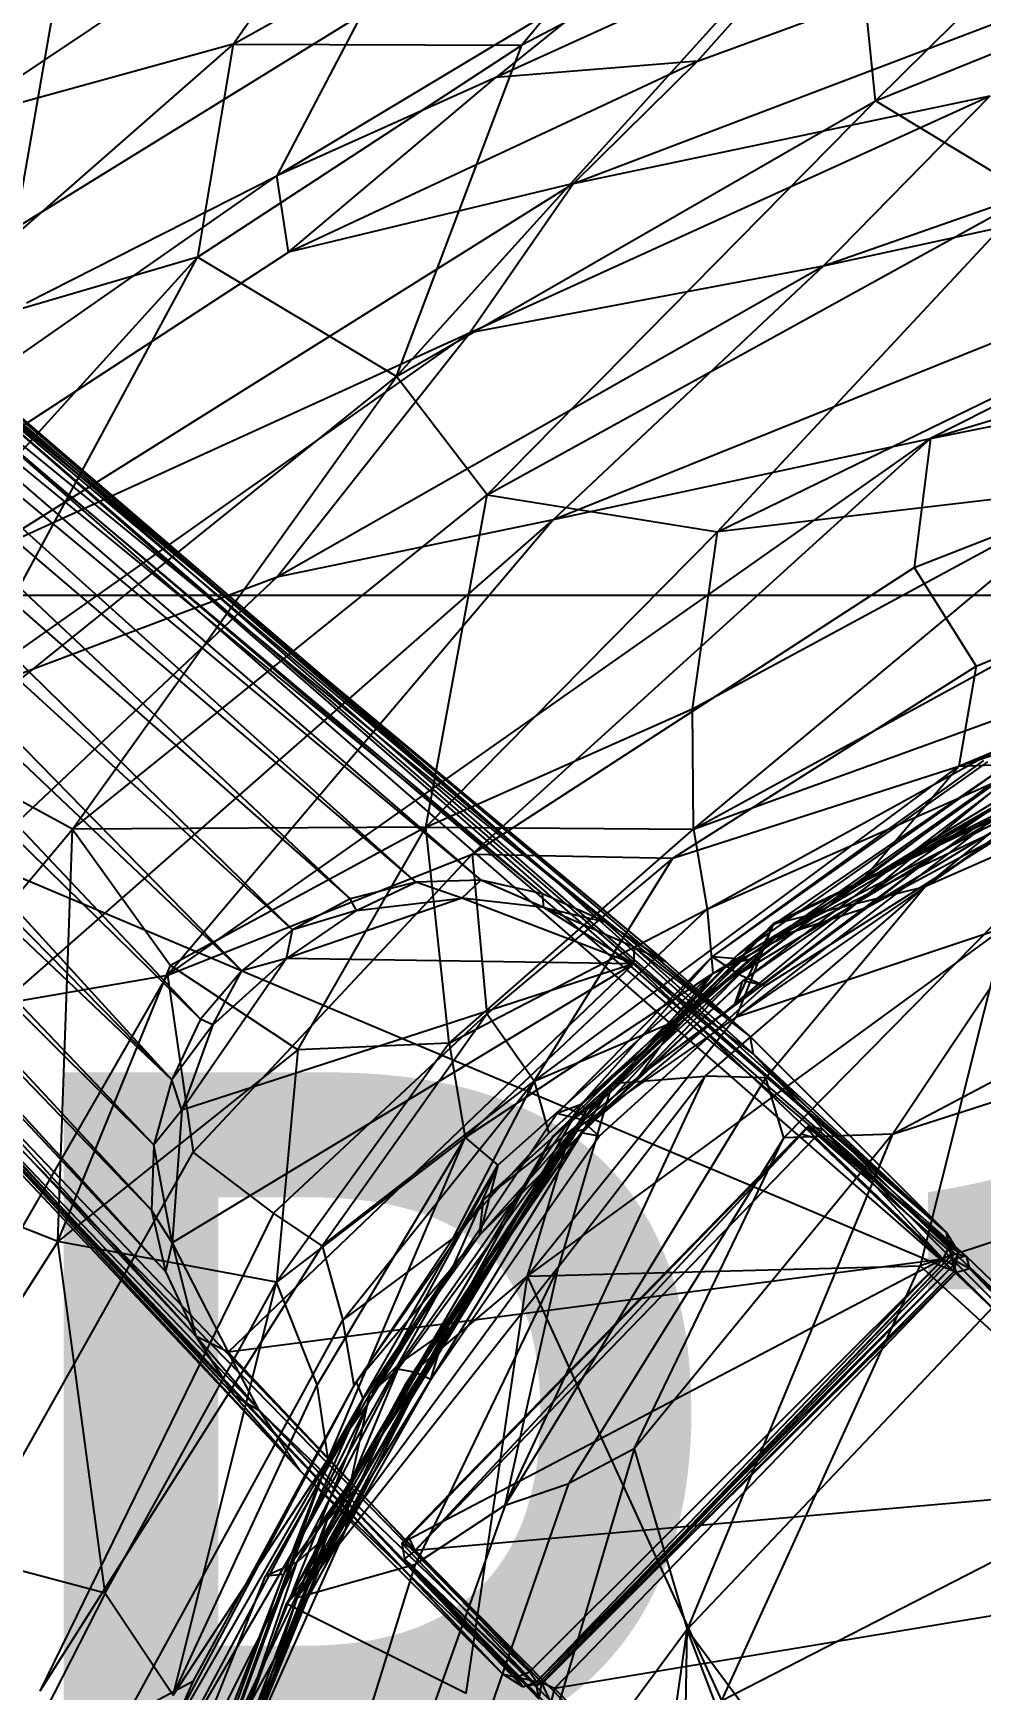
# Model space of a CAD drawing. Extents: x 11992 to 29481, y -6727 to 6811.
# Drawn here: x 17029.6 to 17088.5, y -1762.1 to -1659.2 of the extents above; entities that cross this region are included whole.
import ezdxf

# ---------------------------------------------------------------- set-up
doc = ezdxf.new("R2010")
doc.units = 0
doc.header["$MEASUREMENT"] = 0
doc.linetypes.add('DOTE', pattern=[2.42, 2, -0.2, 0.02, -0.2])
doc.layers.get('0').update_dxf_attribs({"color": 8, "linetype": 'CONTINUOUS'})
doc.layers.get('Defpoints').update_dxf_attribs({"color": 8, "linetype": 'CONTINUOUS'})
for name, color, linetype in [('zoylight 2射灯', 1, 'CONTINUOUS'), ('zoylight 3编号', 7, 'CONTINUOUS'), ('zoylight 4标注', 9, 'CONTINUOUS'), ('zoylight 5回路', 4, 'CONTINUOUS')]:
    doc.layers.add(name, color=color, linetype=linetype)
doc.styles.add('CCD-DIM', font='archs.shx', dxfattribs={"width": 0.8})
doc.styles.add('TFB MS 3mm at 1 to 25', font='arial.ttf', dxfattribs={"height": 75})
doc.dimstyles.new('zoylight_DIM_40', dxfattribs={"dimscale": 40, "dimtxt": 1.9, "dimasz": 0.4, "dimexe": 0.5, "dimexo": 0.5, "dimgap": 0.5, "dimtad": 1, "dimdec": 0, "dimrnd": 5, "dimzin": 12, "dimdsep": 46, "dimtxsty": 'CCD-DIM', "dimblk": 'CCD_Dimension_Tick', "dimcen": 0.125, "dimclrd": 44, "dimclre": 44, "dimclrt": 50, "dimadec": 0, "dimazin": 0, "dimtfac": 1, "dimtdec": 0, "dimtmove": 2, "dimatfit": 3, "dimldrblk": 'CCD_Leader_Dot', "dimfxl": 0, "dimtvp": 1, "dimtolj": 1, "dimtzin": 0, "dimarcsym": 0})

# ---------------------------------------------------------------- blocks, each defined once
blk = doc.blocks.new('嵌入式射灯55')
at = {"layer": 'zoylight 2射灯'}
h = blk.add_hatch(color=256, dxfattribs=at)
h.dxf.hatch_style = 1
h.paths.add_polyline_path([(0, 0), (0, 27.5, 0.4142136), (-27.5, 0)])
h.paths.add_polyline_path([(0, -27.5, 0.4142136), (27.5, 0), (0, 0)])
for p, q in [((0, -48.125), (0, 48.125)), ((48.125, 0), (-48.125, 0))]:
    blk.add_line(p, q, dxfattribs=at)
blk.add_circle((0, 0), 27.5, dxfattribs=at)
blk = doc.blocks.new('CCD_Dimension_Tick')
at = {"color": 0, "linetype": 'ByBlock'}
for p, q in [((-1.0906, 0), (0, 0)), ((0, 0), (1.0906, 0))]:
    blk.add_line(p, q, dxfattribs=at)
at = {"color": 0, "linetype": 'Continuous', "const_width": 0.6075}
blk.add_lwpolyline([(-0.6104, -0.6104), (0.6104, 0.6104)], dxfattribs=at)
blk = doc.blocks.new('*D124')
at = {"layer": 'Defpoints', "color": 0, "linetype": 'Continuous'}
for p in [(16998.77, -1630.28), (16998.77, -1694.14, -420), (17698.77, -1694.14, -420)]:
    blk.add_point(p, dxfattribs=at)
at = {"layer": 'zoylight 4标注', "color": 44, "linetype": 'Continuous', "lineweight": -2}
blk.add_line((16998.77, -1674.14), (16998.77, -1610.28), dxfattribs=at)
at = {"layer": 'zoylight 4标注', "color": 44, "lineweight": -2}
for p, q in [((17698.77, -1674.14), (17698.77, -1610.28)), ((17682.77, -1630.28), (17014.77, -1630.28))]:
    blk.add_line(p, q, dxfattribs=at)
at = {"layer": 'zoylight 4标注', "color": 44, "linetype": 'Continuous', "lineweight": -2, "xscale": 16, "yscale": 16, "zscale": 16, "rotation": 180}
blk.add_blockref('CCD_Dimension_Tick', (16998.77, -1630.28), dxfattribs=at)
at = {"layer": 'zoylight 4标注', "color": 44, "linetype": 'Continuous', "lineweight": -2, "xscale": 16, "yscale": 16, "zscale": 16}
blk.add_blockref('CCD_Dimension_Tick', (17698.77, -1630.28), dxfattribs=at)
at = {"layer": 'zoylight 4标注', "color": 50, "linetype": 'Continuous', "insert": (17348.77, -1572.28), "char_height": 76, "attachment_point": 5, "style": 'CCD-DIM'}
blk.add_mtext('\\A1;700', dxfattribs=at)
blk = doc.blocks.new('CCD_Leader_Dot')
at = {"color": 0, "linetype": 'ByBlock'}
blk.add_line((-5, 0), (-10, 0), dxfattribs=at)
at = {"color": 0, "linetype": 'ByBlock', "const_width": 5}
blk.add_lwpolyline([(-2.5, 0, 1), (2.5, 0, 1)], format="xyb", close=True, dxfattribs=at)

msp = doc.modelspace()

# ---------------------------------------------------------------- linework, layer by layer
for p, q in [((17042.07, -1659.9, -1733.58), (17075.6, -1641.18, -1735.61)), ((17075.6, -1641.18, -1735.61), (17060, -1659.96, -1750.05)), ((17024.68, -1664.69, -1724.89), (17051.18, -1646.96, -1726.59)), ((17042.07, -1659.9, -1733.58), (17051.18, -1646.96, -1726.59)), ((17081.97, -1663.42, -1782.06), (17097.94, -1647.63, -1764.36)), ((17052.22, -1680.54, -1779.22), (17080.52, -1649.2, -1751.59)), ((17080.52, -1649.2, -1751.59), (17060, -1659.96, -1750.05)), ((17081.97, -1663.42, -1782.06), (17080.52, -1649.2, -1751.59)), ((17028.56, -1671.32, -2021.88), (17032.09, -1651.02, -1914.54)), ((17070.92, -1660.96, -2061.96), (17095.9, -1651.8, -2062.24)), ((17077.93, -1653.07, -2056.08), (17058.39, -1661.98, -2056.08)), ((17070.92, -1660.96, -2061.96), (17077.93, -1653.07, -2056.08)), ((17068.33, -1653.96, -2046.64), (17044.78, -1668.08, -2053.33)), ((17068.33, -1653.96, -2046.64), (17058.39, -1661.98, -2056.08)), ((17063.21, -1668.56, -2065.07), (17102.63, -1653.56, -2065.35)), ((17081.97, -1663.42, -1782.06), (17105.38, -1653.94, -1785.54)), ((17028.56, -1671.32, -2021.88), (17050.05, -1658.06, -2020.94)), ((17050.05, -1658.06, -2020.94), (17044.78, -1668.08, -2053.33)), ((17042.07, -1659.9, -1733.58), (17020.51, -1678.79, -1734.92)), ((17042.07, -1659.9, -1733.58), (17024.68, -1664.69, -1724.89)), ((17042.07, -1659.9, -1733.58), (17039.86, -1673.14, -1749.15)), ((17039.86, -1673.14, -1749.15), (17060, -1659.96, -1750.05)), ((17042.07, -1659.9, -1733.58), (17060, -1659.96, -1750.05)), ((17052.22, -1680.54, -1779.22), (17060, -1659.96, -1750.05)), ((17078.74, -1673.67, -2070.1), (17116.53, -1660.48, -2070.11)), ((17000.14, -1661.24, -2399), (17065.18, -1714.4, -2067.08)), ((17000.14, -1661.24, -2399), (17061.29, -1712.67, -2067.07)), ((17045.5, -1672.83, -2060.8), (17070.92, -1660.96, -2061.96)), ((17070.92, -1660.96, -2061.96), (17058.39, -1661.98, -2056.08)), ((17063.21, -1668.56, -2065.07), (17070.92, -1660.96, -2061.96)), ((17058.39, -1661.98, -2056.08), (17044.78, -1668.08, -2053.33)), ((17045.5, -1672.83, -2060.8), (17058.39, -1661.98, -2056.08)), ((17052.22, -1680.54, -1779.22), (17081.97, -1663.42, -1782.06)), ((17056.8, -1677.8, -2067.93), (17089.08, -1663.11, -2067.99)), ((17057.84, -1687.88, -1806.02), (17081.97, -1663.42, -1782.06)), ((17061.96, -1689.42, -2070.87), (17127.47, -1663.08, -2070.85)), ((17063.21, -1668.56, -2065.07), (17089.08, -1663.11, -2067.99)), ((17078.74, -1673.67, -2070.1), (17127.47, -1663.08, -2070.85)), ((17078.74, -1673.67, -2070.1), (17089.08, -1663.11, -2067.99)), ((17091.62, -1669.28, -1810.6), (17081.97, -1663.42, -1782.06)), ((17127.47, -1663.08, -2070.85), (17085.38, -1684.4, -2070.88)), ((16995.43, -1665.58, -2361.67), (17049.33, -1712.97, -2067)), ((16995.43, -1665.58, -2361.67), (17045.75, -1714.91, -2066.63)), ((16998.52, -1665.13, -2361.14), (17053.41, -1711.95, -2066.65)), ((16998.52, -1665.13, -2361.14), (17049.33, -1712.97, -2067)), ((17001.65, -1665.39, -2360.34), (17057.46, -1711.81, -2066.66)), ((17001.65, -1665.39, -2360.34), (17053.41, -1711.95, -2066.65)), ((16992.81, -1666.54, -2362.08), (17045.75, -1714.91, -2066.63)), ((16992.81, -1666.54, -2362.08), (17042.61, -1717.44, -2066.63)), ((17004.8, -1666.33, -2359.41), (17061.29, -1712.67, -2067.07)), ((17004.8, -1666.33, -2359.41), (17057.46, -1711.81, -2066.66)), ((17085.38, -1684.4, -2070.88), (17144.46, -1666.53, -2070.51)), ((17010.54, -1667.37, -2399.01), (17061.1, -1710.98, -2162.83)), ((17010.54, -1667.37, -2399.01), (17047.61, -1699.14, -2194.54)), ((16990.71, -1668.29, -2361.88), (17042.61, -1717.44, -2066.63)), ((16990.71, -1668.29, -2361.88), (17040.04, -1720.45, -2066.98)), ((17020.7, -1684.9, -2054.49), (17044.78, -1668.08, -2053.33)), ((17026.21, -1691.73, -2065.04), (17063.21, -1668.56, -2065.07)), ((17029.24, -1675.97, -2046.24), (17044.78, -1668.08, -2053.33)), ((17045.5, -1672.83, -2060.8), (17044.78, -1668.08, -2053.33)), ((17063.21, -1668.56, -2065.07), (17045.5, -1672.83, -2060.8)), ((17063.21, -1668.56, -2065.07), (17056.8, -1677.8, -2067.93)), ((17057.84, -1687.88, -1806.02), (17091.62, -1669.28, -1810.6)), ((17072.15, -1690.18, -1843.48), (17091.62, -1669.28, -1810.6)), ((16989.07, -1670.48, -2361.82), (17040.04, -1720.45, -2066.98)), ((16989.07, -1670.48, -2361.82), (17038.26, -1724.21, -2066.64)), ((17027.07, -1684.85, -2060.72), (17045.5, -1672.83, -2060.8)), ((16987.91, -1673.04, -2361.82), (17038.26, -1724.21, -2066.64)), ((17020.23, -1694.74, -1756.48), (17039.86, -1673.14, -1749.15)), ((17039.86, -1673.14, -1749.15), (17020.51, -1678.79, -1734.92)), ((17023.27, -1703.83, -1776.09), (17039.86, -1673.14, -1749.15)), ((17052.22, -1680.54, -1779.22), (17039.86, -1673.14, -1749.15)), ((17044.8, -1692.99, -2070.02), (17078.74, -1673.67, -2070.1)), ((17056.8, -1677.8, -2067.93), (17078.74, -1673.67, -2070.1)), ((17061.96, -1689.42, -2070.87), (17078.74, -1673.67, -2070.1)), ((17072.15, -1690.18, -1843.48), (17104.08, -1674.65, -1847.76)), ((16987.31, -1675.93, -2361.66), (17038.26, -1724.21, -2066.64)), ((16987.31, -1675.93, -2361.66), (17037.14, -1728.25, -2066.64)), ((17018.74, -1675.3, -2326.73), (17047.61, -1699.14, -2194.54)), ((17018.74, -1675.3, -2326.73), (17068.92, -1716.86, -2067.1)), ((17018.74, -1675.3, -2326.73), (17065.18, -1714.4, -2067.08)), ((17084.36, -1692.4, -2069.74), (17126.17, -1676.03, -2069.59)), ((17085.38, -1684.4, -2070.88), (17126.17, -1676.03, -2069.59)), ((16982.91, -1677.46, -2399), (17037.88, -1736.13, -2067.05)), ((16982.91, -1677.46, -2399), (17039.76, -1740.13, -2066.68)), ((17021.84, -1677.37, -2366.63), (17086.37, -1733.69, -2067.11)), ((17021.84, -1677.37, -2366.63), (17061.1, -1710.98, -2162.83)), ((17024.29, -1700.72, -2067.9), (17056.8, -1677.8, -2067.93)), ((17026.21, -1691.73, -2065.04), (17056.8, -1677.8, -2067.93)), ((17044.8, -1692.99, -2070.02), (17056.8, -1677.8, -2067.93)), ((16987.56, -1678.99, -2360.64), (17037.14, -1728.25, -2066.64)), ((16987.56, -1678.99, -2360.64), (17037.01, -1732.31, -2066.65)), ((17086.37, -1733.69, -2067.11), (17023.58, -1679.48, -2362.75)), ((17087.12, -1734.91, -2067.29), (17023.58, -1679.48, -2362.75)), ((17023.27, -1703.83, -1776.09), (17052.22, -1680.54, -1779.22)), ((17086.86, -1736.11, -2067.24), (17023.67, -1680.91, -2361.34)), ((17087.12, -1734.91, -2067.29), (17023.67, -1680.91, -2361.34)), ((17032.1, -1708.66, -1803.24), (17052.22, -1680.54, -1779.22)), ((17057.84, -1687.88, -1806.02), (17052.22, -1680.54, -1779.22)), ((16988.33, -1681.98, -2360.55), (17037.01, -1732.31, -2066.65)), ((16988.33, -1681.98, -2360.55), (17037.88, -1736.13, -2067.05)), ((16985.63, -1682.3, -2399), (17039.76, -1740.13, -2066.68)), ((16985.63, -1682.3, -2399), (17042.15, -1743.84, -2067.07)), ((17037.99, -1717.71, -2070.43), (17085.38, -1684.4, -2070.88)), ((17085.38, -1684.4, -2070.88), (17056.91, -1710.2, -2069.37)), ((17061.96, -1689.42, -2070.87), (17085.38, -1684.4, -2070.88)), ((17085.38, -1684.4, -2070.88), (17084.36, -1692.4, -2069.74)), ((17088.21, -1698.52, -2065.97), (17119.74, -1685.52, -2065.85)), ((17032.1, -1708.66, -1803.24), (17057.84, -1687.88, -1806.02)), ((17054.03, -1708.53, -1859.9), (17057.84, -1687.88, -1806.02)), ((17057.84, -1687.88, -1806.02), (17072.15, -1690.18, -1843.48)), ((17070.59, -1701.17, -1881.56), (17096.12, -1687.38, -1885.4)), ((17070.66, -1708.66, -1918.75), (17096.12, -1687.38, -1885.4)), ((17096.12, -1687.38, -1885.4), (17072.15, -1690.18, -1843.48)), ((17027.7, -1719.49, -2070.64), (17061.96, -1689.42, -2070.87)), ((17061.96, -1689.42, -2070.87), (17037.99, -1717.71, -2070.43)), ((17044.8, -1692.99, -2070.02), (17061.96, -1689.42, -2070.87)), ((17054.03, -1708.53, -1859.9), (17072.15, -1690.18, -1843.48)), ((17070.59, -1701.17, -1881.56), (17072.15, -1690.18, -1843.48)), ((17087.15, -1704.74, -2061.13), (17121.4, -1690.19, -2061.03)), ((17056.91, -1710.2, -2069.37), (17084.36, -1692.4, -2069.74)), ((17084.36, -1692.4, -2069.74), (17088.21, -1698.52, -2065.97)), ((17046.26, -1748.52, -2067.01), (16993.84, -1692.82, -2399.01)), ((17058.83, -1761.12, -2067.13), (16993.84, -1692.82, -2399.01)), ((17019.84, -1716.53, -2069.99), (17044.8, -1692.99, -2070.02)), ((17024.29, -1700.72, -2067.9), (17044.8, -1692.99, -2070.02)), ((17070.66, -1708.66, -1918.75), (17095.95, -1694.87, -1921.81)), ((17083.02, -1727.59, -2065.39), (17144.51, -1695.16, -2064.03)), ((17087.15, -1704.74, -2061.13), (17109.33, -1697.52, -2056.58)), ((17069.37, -1710.46, -2065.62), (17088.21, -1698.52, -2065.97)), ((17070.66, -1708.66, -1918.75), (17099.75, -1698.09, -1955.8)), ((17071.52, -1713.62, -1953.04), (17099.75, -1698.09, -1955.8)), ((17088.21, -1698.52, -2065.97), (17087.15, -1704.74, -2061.13)), ((17074.17, -1721.5, -2067.04), (17047.61, -1699.14, -2194.54)), ((17061.1, -1710.98, -2162.83), (17047.61, -1699.14, -2194.54)), ((17047.61, -1699.14, -2194.54), (17068.92, -1716.86, -2067.1)), ((17075.72, -1714.53, -2030.78), (17107.62, -1698.7, -2039.64)), ((17061.29, -1761.69, -2067.18), (17002.07, -1701.13, -2361.11)), ((17060.07, -1761.92, -2067.29), (17002.07, -1701.13, -2361.11)), ((17058.83, -1761.12, -2067.13), (17002.07, -1701.13, -2361.11)), ((17061.29, -1761.69, -2067.18), (17003.1, -1700.82, -2361.6)), ((17086.86, -1736.11, -2067.24), (17003.1, -1700.82, -2361.6)), ((17054.03, -1708.53, -1859.9), (17070.59, -1701.17, -1881.56)), ((17070.66, -1708.66, -1918.75), (17070.59, -1701.17, -1881.56)), ((17071.52, -1713.62, -1953.04), (17096.7, -1702.48, -1986.42)), ((17071.87, -1717.62, -1991.8), (17096.7, -1702.48, -1986.42)), ((17096.7, -1702.48, -1986.42), (17084.6, -1711.07, -2020.87)), ((17085.03, -1712.24, -2058.4), (17098.55, -1702.71, -2058.61)), ((17032.1, -1708.66, -1803.24), (17023.27, -1703.83, -1776.09)), ((17060.77, -1724.3, -2060.33), (17087.15, -1704.74, -2061.13)), ((17069.37, -1710.46, -2065.62), (17087.15, -1704.74, -2061.13)), ((17071.82, -1716.58, -2009.58), (17088.7, -1704.39, -2007.02)), ((17071.82, -1716.58, -2009.58), (17088.95, -1704.48, -2010.8)), ((17075.74, -1715.41, -2055.99), (17094.41, -1704.32, -2056.5)), ((17080.92, -1712.09, -2056.16), (17094.12, -1704.46, -2056.5)), ((17080.92, -1712.09, -2056.16), (17087.15, -1704.74, -2061.13)), ((17087.15, -1704.74, -2061.13), (17094.12, -1704.46, -2056.5)), ((17089.53, -1705.09, -2012.07), (17073.36, -1716.49, -2013.32)), ((17073.6, -1716.87, -2013.29), (17089.5, -1705.64, -2012.07)), ((17075.72, -1714.53, -2030.78), (17089.53, -1705.09, -2012.07)), ((17094.45, -1705.64, -2049.81), (17075.74, -1715.41, -2055.99)), ((17096.45, -1705.44, -2032.46), (17081.46, -1713.52, -2047.47)), ((17094.45, -1705.64, -2049.81), (17081.46, -1713.52, -2047.47)), ((17096.45, -1705.44, -2032.46), (17084.6, -1711.07, -2020.87)), ((17073.26, -1719.47, -2008.35), (17089.4, -1706.17, -2007.11)), ((17073.46, -1717.66, -2005.58), (17089.1, -1705.87, -2004.17)), ((17089.4, -1706.17, -2007.11), (17073.72, -1718.08, -2006.84)), ((17074.11, -1716.77, -2015.22), (17089.23, -1705.95, -2013.52)), ((17075.12, -1718.39, -2006.51), (17093.52, -1706.7, -2004.1)), ((17073.72, -1718.08, -2006.84), (17089.6, -1707.13, -2005.17)), ((17073.72, -1718.08, -2006.84), (17089.35, -1707.28, -2005.15)), ((17075.72, -1714.53, -2030.78), (17091.38, -1707.02, -2041.72)), ((17096.67, -1707.1, -2062.8), (17076.27, -1727.83, -2064.38)), ((17083.02, -1727.59, -2065.39), (17096.67, -1707.1, -2062.8)), ((17085.03, -1712.24, -2058.4), (17091.38, -1707.02, -2041.72)), ((17096.67, -1707.1, -2062.8), (17085.03, -1712.24, -2058.4)), ((17015.72, -1728.15, -1801.22), (17032.1, -1708.66, -1803.24)), ((17031.18, -1734.26, -1856.57), (17032.1, -1708.66, -1803.24)), ((17054.03, -1708.53, -1859.9), (17032.1, -1708.66, -1803.24)), ((17032.1, -1708.66, -1803.24), (17038.18, -1717.12, -1838.96)), ((17054.03, -1708.53, -1859.9), (17038.18, -1717.12, -1838.96)), ((17046.09, -1722.35, -1878.38), (17054.03, -1708.53, -1859.9)), ((17055.49, -1721.94, -1914.84), (17054.03, -1708.53, -1859.9)), ((17054.03, -1708.53, -1859.9), (17070.66, -1708.66, -1918.75)), ((17055.49, -1721.94, -1914.84), (17070.66, -1708.66, -1918.75)), ((17070.66, -1708.66, -1918.75), (17071.52, -1713.62, -1953.04)), ((17073.33, -1720.31, -2003.22), (17089.51, -1707.87, -2005.66)), ((17073.46, -1717.66, -2005.58), (17089.66, -1707.87, -2003.85)), ((17075.65, -1714.49, -2008.95), (17089.51, -1707.87, -2005.66)), ((17073.33, -1720.31, -2003.22), (17089.36, -1709.28, -2002.57)), ((17037.99, -1717.71, -2070.43), (17056.91, -1710.2, -2069.37)), ((17056.91, -1710.2, -2069.37), (17039.59, -1728.72, -2069.01)), ((17056.91, -1710.2, -2069.37), (17057.83, -1720.11, -2065.3)), ((17056.91, -1710.2, -2069.37), (17069.37, -1710.46, -2065.62)), ((17069.37, -1710.46, -2065.62), (17057.83, -1720.11, -2065.3)), ((17060.77, -1724.3, -2060.33), (17069.37, -1710.46, -2065.62)), ((17046.26, -1748.52, -2067.01), (17011.41, -1711, -2268.07)), ((17011.41, -1711, -2268.07), (17042.15, -1743.84, -2067.07)), ((17053.41, -1711.95, -2066.65), (17049.33, -1712.97, -2067)), ((17049.74, -1713.7, -2066.02), (17053.41, -1711.95, -2066.65)), ((17057.46, -1711.81, -2066.66), (17053.41, -1711.95, -2066.65)), ((17056.28, -1712.93, -2065.8), (17053.41, -1711.95, -2066.65)), ((17056.28, -1712.93, -2065.8), (17057.46, -1711.81, -2066.66)), ((17061.37, -1713.51, -2066.02), (17057.46, -1711.81, -2066.66)), ((17061.29, -1712.67, -2067.07), (17057.46, -1711.81, -2066.66)), ((17074.17, -1721.5, -2067.04), (17061.1, -1710.98, -2162.83)), ((17061.1, -1710.98, -2162.83), (17086.37, -1733.69, -2067.11)), ((17067.27, -1724.01, -2046.63), (17084.6, -1711.07, -2020.87)), ((17071.87, -1717.62, -1991.8), (17084.6, -1711.07, -2020.87)), ((17081.46, -1713.52, -2047.47), (17084.6, -1711.07, -2020.87)), ((17056.28, -1712.93, -2065.8), (17045.38, -1716.68, -2065.8)), ((17049.33, -1712.97, -2067), (17045.75, -1714.91, -2066.63)), ((17049.74, -1713.7, -2066.02), (17049.33, -1712.97, -2067)), ((17049.74, -1713.7, -2066.02), (17056.28, -1712.93, -2065.8)), ((17066.94, -1717.01, -2065.77), (17056.28, -1712.93, -2065.8)), ((17061.37, -1713.51, -2066.02), (17056.28, -1712.93, -2065.8)), ((17065.18, -1714.4, -2067.08), (17061.29, -1712.67, -2067.07)), ((17061.37, -1713.51, -2066.02), (17061.29, -1712.67, -2067.07)), ((17069.18, -1720.72, -2055.75), (17080.92, -1712.09, -2056.16)), ((17071.38, -1724, -2053.28), (17085.03, -1712.24, -2058.4)), ((17075.16, -1724.1, -2060.31), (17085.03, -1712.24, -2058.4)), ((17085.03, -1712.24, -2058.4), (17075.72, -1714.53, -2030.78)), ((17049.74, -1713.7, -2066.02), (17045.38, -1716.68, -2065.8)), ((17049.74, -1713.7, -2066.02), (17045.75, -1714.91, -2066.63)), ((17055.49, -1721.94, -1914.84), (17071.52, -1713.62, -1953.04)), ((17056.49, -1727.8, -1947.76), (17071.52, -1713.62, -1953.04)), ((17066.98, -1715.98, -2066.25), (17061.37, -1713.51, -2066.02)), ((17061.37, -1713.51, -2066.02), (17065.18, -1714.4, -2067.08)), ((17061.37, -1713.51, -2066.02), (17066.94, -1717.01, -2065.77)), ((17067.27, -1724.01, -2046.63), (17081.46, -1713.52, -2047.47)), ((17071.52, -1713.62, -1953.04), (17071.87, -1717.62, -1991.8)), ((17081.46, -1713.52, -2047.47), (17075.74, -1715.41, -2055.99)), ((17045.75, -1714.91, -2066.63), (17042.61, -1717.44, -2066.63)), ((17045.38, -1716.68, -2065.8), (17045.75, -1714.91, -2066.63)), ((17060.36, -1736.4, -2001.41), (17090.02, -1714.74, -1997.03)), ((17063.01, -1727.5, -2006.31), (17075.65, -1714.49, -2008.95)), ((17075.65, -1714.49, -2008.95), (17063.81, -1727.31, -2007.58)), ((17068.92, -1716.86, -2067.1), (17065.18, -1714.4, -2067.08)), ((17066.98, -1715.98, -2066.25), (17065.18, -1714.4, -2067.08)), ((17065.62, -1724.44, -2032.31), (17075.72, -1714.53, -2030.78)), ((17075.65, -1714.49, -2008.95), (17073.26, -1719.47, -2008.35)), ((17073.33, -1720.31, -2003.22), (17075.65, -1714.49, -2008.95)), ((17073.33, -1720.31, -2003.22), (17090.02, -1714.74, -1997.03)), ((17075.72, -1714.53, -2030.78), (17073.36, -1716.49, -2013.32)), ((17090.02, -1714.74, -1997.03), (17084.75, -1735.77, -1989.67)), ((17057.61, -1731.65, -2055.28), (17075.74, -1715.41, -2055.99)), ((17066.98, -1715.98, -2066.25), (17066.94, -1717.01, -2065.77)), ((17074.17, -1721.5, -2067.04), (17066.98, -1715.98, -2066.25)), ((17074.37, -1722.6, -2066.03), (17066.98, -1715.98, -2066.25)), ((17066.98, -1715.98, -2066.25), (17068.92, -1716.86, -2067.1)), ((17067.27, -1724.01, -2046.63), (17075.74, -1715.41, -2055.99)), ((17066.94, -1717.01, -2065.77), (17038.28, -1734.35, -2065.87)), ((17045.38, -1716.68, -2065.8), (17038.89, -1726.11, -2065.8)), ((17066.94, -1717.01, -2065.77), (17038.89, -1726.11, -2065.8)), ((17040.81, -1720.8, -2066.01), (17045.38, -1716.68, -2065.8)), ((17066.94, -1717.01, -2065.77), (17041.76, -1741.13, -2065.78)), ((17045.38, -1716.68, -2065.8), (17042.61, -1717.44, -2066.63)), ((17066.94, -1717.01, -2065.77), (17045.38, -1716.68, -2065.8)), ((17061.93, -1727.73, -2014.47), (17073.36, -1716.49, -2013.32)), ((17071.82, -1716.58, -2009.58), (17062.17, -1726.3, -2009.22)), ((17063.69, -1725.75, -2014.18), (17071.82, -1716.58, -2009.58)), ((17074.11, -1716.77, -2015.22), (17063.69, -1725.75, -2014.18)), ((17074.11, -1716.77, -2015.22), (17064.02, -1726.13, -2013.82)), ((17073.6, -1716.87, -2013.29), (17064.02, -1726.13, -2013.82)), ((17064.59, -1725.56, -2013.75), (17073.36, -1716.49, -2013.32)), ((17086.17, -1735.36, -2065.83), (17066.94, -1717.01, -2065.77)), ((17074.37, -1722.6, -2066.03), (17066.94, -1717.01, -2065.77)), ((17074.17, -1721.5, -2067.04), (17068.92, -1716.86, -2067.1)), ((17074.11, -1716.77, -2015.22), (17071.82, -1716.58, -2009.58)), ((17073.46, -1717.66, -2005.58), (17071.82, -1716.58, -2009.58)), ((17074.11, -1716.77, -2015.22), (17073.6, -1716.87, -2013.29)), ((17010.74, -1765.04, -2069.98), (17037.99, -1717.71, -2070.43)), ((17027.7, -1719.49, -2070.64), (17037.99, -1717.71, -2070.43)), ((17031.18, -1734.26, -1856.57), (17038.18, -1717.12, -1838.96)), ((17037.99, -1717.71, -2070.43), (17039.59, -1728.72, -2069.01)), ((17046.09, -1722.35, -1878.38), (17038.18, -1717.12, -1838.96)), ((17042.61, -1717.44, -2066.63), (17040.04, -1720.45, -2066.98)), ((17040.81, -1720.8, -2066.01), (17042.61, -1717.44, -2066.63)), ((17056.49, -1727.8, -1947.76), (17071.87, -1717.62, -1991.8)), ((17071.87, -1717.62, -1991.8), (17057.37, -1733.87, -2046.91)), ((17058.52, -1729.51, -1981.8), (17071.87, -1717.62, -1991.8)), ((17063.67, -1726.69, -2006.2), (17073.46, -1717.66, -2005.58)), ((17063.68, -1727.5, -2007.56), (17073.72, -1718.08, -2006.84)), ((17063.81, -1727.31, -2007.58), (17073.72, -1718.08, -2006.84)), ((17071.87, -1717.62, -1991.8), (17067.27, -1724.01, -2046.63)), ((17073.26, -1719.47, -2008.35), (17073.72, -1718.08, -2006.84)), ((17073.46, -1717.66, -2005.58), (17075.12, -1718.39, -2006.51)), ((17075.12, -1718.39, -2006.51), (17073.72, -1718.08, -2006.84)), ((17075.12, -1718.39, -2006.51), (17064.8, -1727.72, -2006.82)), ((17044.57, -1732.5, -2066.04), (17057.83, -1720.11, -2065.3)), ((17047.6, -1734.52, -2063.37), (17057.83, -1720.11, -2065.3)), ((17060.77, -1724.3, -2060.33), (17057.83, -1720.11, -2065.3)), ((17073.26, -1719.47, -2008.35), (17063.81, -1727.31, -2007.58)), ((17070.26, -1758.35, -2066.75), (17106.66, -1719.98, -2064.53)), ((17083.02, -1727.59, -2065.39), (17106.66, -1719.98, -2064.53)), ((17040.04, -1720.45, -2066.98), (17038.26, -1724.21, -2066.64)), ((17040.81, -1720.8, -2066.01), (17038.26, -1724.21, -2066.64)), ((17040.81, -1720.8, -2066.01), (17038.89, -1726.11, -2065.8)), ((17040.81, -1720.8, -2066.01), (17040.04, -1720.45, -2066.98)), ((17073.33, -1720.31, -2003.22), (17060.36, -1736.4, -2001.41)), ((17060.77, -1724.3, -2060.33), (17069.18, -1720.72, -2055.75)), ((17061.68, -1727.54, -2055.45), (17069.18, -1720.72, -2055.75)), ((17073.33, -1720.31, -2003.22), (17063.01, -1727.5, -2006.31)), ((17055.49, -1721.94, -1914.84), (17044.76, -1736.79, -1915.24)), ((17055.49, -1721.94, -1914.84), (17046.09, -1722.35, -1878.38)), ((17055.49, -1721.94, -1914.84), (17056.49, -1727.8, -1947.76)), ((17074.17, -1721.5, -2067.04), (17086.37, -1733.69, -2067.11)), ((17074.17, -1721.5, -2067.04), (17074.37, -1722.6, -2066.03)), ((17046.09, -1722.35, -1878.38), (17031.18, -1734.26, -1856.57)), ((17046.09, -1722.35, -1878.38), (17044.76, -1736.79, -1915.24)), ((17086.17, -1735.36, -2065.83), (17074.37, -1722.6, -2066.03)), ((17086.55, -1734.58, -2066.25), (17074.37, -1722.6, -2066.03)), ((17074.37, -1722.6, -2066.03), (17086.37, -1733.69, -2067.11)), ((17038.26, -1724.21, -2066.64), (17037.14, -1728.25, -2066.64)), ((17038.89, -1726.11, -2065.8), (17038.26, -1724.21, -2066.64)), ((17047.6, -1734.52, -2063.37), (17060.77, -1724.3, -2060.33)), ((17048.89, -1739.15, -2059.83), (17060.77, -1724.3, -2060.33)), ((17060.77, -1724.3, -2060.33), (17055.69, -1734.09, -2055.17)), ((17057.37, -1733.87, -2046.91), (17067.27, -1724.01, -2046.63)), ((17067.27, -1724.01, -2046.63), (17057.61, -1731.65, -2055.28)), ((17058.96, -1750.63, -2061.18), (17071.38, -1724, -2053.28)), ((17058.96, -1750.63, -2061.18), (17075.16, -1724.1, -2060.31)), ((17060.77, -1724.3, -2060.33), (17061.68, -1727.54, -2055.45)), ((17062.28, -1735.84, -2048.04), (17071.38, -1724, -2053.28)), ((17065.62, -1724.44, -2032.31), (17071.38, -1724, -2053.28)), ((17075.16, -1724.1, -2060.31), (17071.38, -1724, -2053.28)), ((17076.27, -1727.83, -2064.38), (17075.16, -1724.1, -2060.31)), ((17120.36, -1724, -1984.71), (17084.75, -1735.77, -1989.67)), ((17065.62, -1724.44, -2032.31), (17046.04, -1756.37, -2022.04)), ((17061.93, -1727.73, -2014.47), (17065.62, -1724.44, -2032.31)), ((17065.62, -1724.44, -2032.31), (17062.28, -1735.84, -2048.04)), ((17038.89, -1726.11, -2065.8), (17037.14, -1728.25, -2066.64)), ((17038.89, -1726.11, -2065.8), (17038.28, -1734.35, -2065.87)), ((17047.86, -1751.63, -2012.22), (17064.59, -1725.56, -2013.75)), ((17050.57, -1743.7, -2009.29), (17062.17, -1726.3, -2009.22)), ((17052.45, -1741.8, -2012.33), (17063.69, -1725.75, -2014.18)), ((17056.02, -1739.26, -2015.05), (17063.69, -1725.75, -2014.18)), ((17056.02, -1739.26, -2015.05), (17064.02, -1726.13, -2013.82)), ((17064.59, -1725.56, -2013.75), (17056.24, -1738.63, -2013.81)), ((17056.34, -1738.57, -2013.8), (17064.02, -1726.13, -2013.82)), ((17061.93, -1727.73, -2014.47), (17064.59, -1725.56, -2013.75)), ((17063.69, -1725.75, -2014.18), (17062.17, -1726.3, -2009.22)), ((17063.67, -1726.69, -2006.2), (17062.17, -1726.3, -2009.22)), ((17063.69, -1725.75, -2014.18), (17064.02, -1726.13, -2013.82)), ((17052.31, -1742.19, -2006.85), (17063.67, -1726.69, -2006.2)), ((17052.55, -1753, -2112.65), (17077.76, -1727.11, -2112.68)), ((17052.76, -1743.16, -2008.06), (17063.81, -1727.31, -2007.58)), ((17052.99, -1752.62, -2113.19), (17077.76, -1727.11, -2112.68)), ((17053.42, -1742.4, -2006.27), (17063.67, -1726.69, -2006.2)), ((17055.38, -1739.58, -2007.39), (17063.81, -1727.31, -2007.58)), ((17063.01, -1727.5, -2006.31), (17063.81, -1727.31, -2007.58)), ((17063.67, -1726.69, -2006.2), (17064.8, -1727.72, -2006.82)), ((17077.36, -1727.6, -2113.21), (17077.76, -1727.11, -2112.68)), ((17078.18, -1727.85, -2113.41), (17077.76, -1727.11, -2112.68)), ((17087.6, -1735.16, -2067.2), (17077.76, -1727.11, -2112.68)), ((17086.77, -1735.03, -2067.17), (17077.76, -1727.11, -2112.68)), ((17078.68, -1727.29, -2112.3), (17077.76, -1727.11, -2112.68)), ((17078.68, -1727.29, -2112.3), (17078.18, -1727.85, -2113.41)), ((17105.43, -1752.41, -2112.22), (17078.68, -1727.29, -2112.3)), ((17078.68, -1727.29, -2112.3), (17100.61, -1749.28, -2113.77)), ((17078.68, -1727.29, -2112.3), (17087.6, -1735.16, -2067.2)), ((17031.18, -1734.26, -1856.57), (17015.72, -1728.15, -1801.22)), ((17037.14, -1728.25, -2066.64), (17037.01, -1732.31, -2066.65)), ((17038.28, -1734.35, -2065.87), (17037.14, -1728.25, -2066.64)), ((17056.49, -1727.8, -1947.76), (17044.76, -1736.79, -1915.24)), ((17061.93, -1727.73, -2014.47), (17046.04, -1756.37, -2022.04)), ((17056.49, -1727.8, -1947.76), (17047.28, -1743.15, -1948.66)), ((17061.93, -1727.73, -2014.47), (17047.86, -1751.63, -2012.22)), ((17047.98, -1747.77, -1978.6), (17056.49, -1727.8, -1947.76)), ((17063.01, -1727.5, -2006.31), (17052.76, -1743.16, -2008.06)), ((17077.36, -1727.6, -2113.21), (17052.99, -1752.62, -2113.19)), ((17077.36, -1727.6, -2113.21), (17053.38, -1753.45, -2113.44)), ((17078.18, -1727.85, -2113.41), (17053.38, -1753.45, -2113.44)), ((17053.76, -1741.94, -2005.03), (17063.01, -1727.5, -2006.31)), ((17054.34, -1742.8, -2006.79), (17064.8, -1727.72, -2006.82)), ((17055.3, -1739.66, -2007.38), (17063.68, -1727.5, -2007.56)), ((17061.68, -1727.54, -2055.45), (17055.69, -1734.09, -2055.17)), ((17056.49, -1727.8, -1947.76), (17058.52, -1729.51, -1981.8)), ((17060.36, -1736.4, -2001.41), (17063.01, -1727.5, -2006.31)), ((17076.27, -1727.83, -2064.38), (17062.92, -1749.28, -2065.39)), ((17064.8, -1727.72, -2006.82), (17063.68, -1727.5, -2007.56)), ((17083.02, -1727.59, -2065.39), (17066.97, -1747.13, -2066.41)), ((17066.97, -1747.13, -2066.41), (17076.27, -1727.83, -2064.38)), ((17083.02, -1727.59, -2065.39), (17070.26, -1758.35, -2066.75)), ((17083.02, -1727.59, -2065.39), (17076.27, -1727.83, -2064.38)), ((17078.18, -1727.85, -2113.41), (17077.36, -1727.6, -2113.21)), ((17100.61, -1749.28, -2113.77), (17078.18, -1727.85, -2113.41)), ((17020.29, -1763.04, -2068.54), (17039.59, -1728.72, -2069.01)), ((17044.57, -1732.5, -2066.04), (17039.59, -1728.72, -2069.01)), ((17047.98, -1747.77, -1978.6), (17058.52, -1729.51, -1981.8)), ((17050.44, -1744.31, -2005.25), (17058.52, -1729.51, -1981.8)), ((17058.52, -1729.51, -1981.8), (17055.73, -1735.77, -2021.26)), ((17058.52, -1729.51, -1981.8), (17057.37, -1733.87, -2046.91)), ((17044.57, -1732.5, -2066.04), (17030.06, -1762.18, -2064.35)), ((17037.01, -1732.31, -2066.65), (17037.88, -1736.13, -2067.05)), ((17038.28, -1734.35, -2065.87), (17037.01, -1732.31, -2066.65)), ((17047.6, -1734.52, -2063.37), (17044.57, -1732.5, -2066.04)), ((17049.71, -1742.97, -2054.86), (17057.61, -1731.65, -2055.28)), ((17057.37, -1733.87, -2046.91), (17057.61, -1731.65, -2055.28)), ((17031.18, -1734.26, -1856.57), (17019.69, -1752.25, -1853.44)), ((17047.6, -1734.52, -2063.37), (17030.06, -1762.18, -2064.35)), ((17034.13, -1756.1, -1913.79), (17031.18, -1734.26, -1856.57)), ((17044.76, -1736.79, -1915.24), (17031.18, -1734.26, -1856.57)), ((17038.28, -1734.35, -2065.87), (17037.88, -1736.13, -2067.05)), ((17038.28, -1734.35, -2065.87), (17041.76, -1741.13, -2065.78)), ((17038.28, -1734.35, -2065.87), (17039.76, -1740.13, -2066.68)), ((17047.6, -1734.52, -2063.37), (17048.89, -1739.15, -2059.83)), ((17048.89, -1739.15, -2059.83), (17055.69, -1734.09, -2055.17)), ((17049.58, -1743.19, -2054.85), (17055.69, -1734.09, -2055.17)), ((17049.71, -1742.97, -2054.86), (17057.37, -1733.87, -2046.91)), ((17057.37, -1733.87, -2046.91), (17050.15, -1744.05, -2048.01)), ((17055.73, -1735.77, -2021.26), (17057.37, -1733.87, -2046.91)), ((17086.17, -1735.36, -2065.83), (17086.55, -1734.58, -2066.25)), ((17086.55, -1734.58, -2066.25), (17086.37, -1733.69, -2067.11)), ((17087.12, -1734.91, -2067.29), (17086.37, -1733.69, -2067.11)), ((17086.82, -1735.73, -2066.33), (17086.55, -1734.58, -2066.25)), ((17087.12, -1734.91, -2067.29), (17086.55, -1734.58, -2066.25)), ((17086.17, -1735.36, -2065.83), (17041.76, -1741.13, -2065.78)), ((17086.77, -1735.03, -2067.17), (17052.55, -1753, -2112.65)), ((17086.17, -1735.36, -2065.83), (17060.48, -1760.98, -2065.84)), ((17060.91, -1761.83, -2067.1), (17086.77, -1735.03, -2067.17)), ((17060.91, -1761.6, -2066.29), (17086.17, -1735.36, -2065.83)), ((17086.77, -1735.03, -2067.17), (17061.24, -1761.67, -2066.46)), ((17086.71, -1735.35, -2066.49), (17061.24, -1761.67, -2066.46)), ((17086.82, -1735.73, -2066.33), (17086.17, -1735.36, -2065.83)), ((17086.77, -1735.03, -2067.17), (17086.71, -1735.35, -2066.49)), ((17087.6, -1735.16, -2067.2), (17086.71, -1735.35, -2066.49)), ((17087, -1736.16, -2065.99), (17086.71, -1735.35, -2066.49)), ((17087.8, -1735.93, -2066.36), (17086.71, -1735.35, -2066.49)), ((17087.6, -1735.16, -2067.2), (17086.77, -1735.03, -2067.17)), ((17086.82, -1735.73, -2066.33), (17087.12, -1734.91, -2067.29)), ((17086.86, -1736.11, -2067.24), (17087.12, -1734.91, -2067.29)), ((17087.6, -1735.16, -2067.2), (17125.99, -1772.28, -2067.24)), ((17087.6, -1735.16, -2067.2), (17087.8, -1735.93, -2066.36)), ((17105.43, -1752.41, -2112.22), (17087.6, -1735.16, -2067.2)), ((17037.88, -1736.13, -2067.05), (17039.76, -1740.13, -2066.68)), ((17060.36, -1736.4, -2001.41), (17045.38, -1756.76, -2006.88)), ((17062.28, -1735.84, -2048.04), (17046.04, -1756.37, -2022.04)), ((17055.73, -1735.77, -2021.26), (17046.46, -1752.32, -2024.39)), ((17055.73, -1735.77, -2021.26), (17050.15, -1744.05, -2048.01)), ((17050.44, -1744.31, -2005.25), (17055.73, -1735.77, -2021.26)), ((17062.28, -1735.84, -2048.04), (17053.39, -1754.3, -2049.72)), ((17053.76, -1741.94, -2005.03), (17060.36, -1736.4, -2001.41)), ((17056.55, -1762.32, -1994.28), (17060.36, -1736.4, -2001.41)), ((17058.96, -1750.63, -2061.18), (17062.28, -1735.84, -2048.04)), ((17060.36, -1736.4, -2001.41), (17084.75, -1735.77, -1989.67)), ((17072.42, -1762.76, -1987.05), (17060.36, -1736.4, -2001.41)), ((17060.91, -1761.6, -2066.29), (17086.82, -1735.73, -2066.33)), ((17087, -1736.16, -2065.99), (17061.24, -1761.67, -2066.46)), ((17061.29, -1761.69, -2067.18), (17086.82, -1735.73, -2066.33)), ((17061.29, -1761.69, -2067.18), (17086.86, -1736.11, -2067.24)), ((17087, -1736.16, -2065.99), (17062.02, -1762.02, -2065.98)), ((17072.42, -1762.76, -1987.05), (17084.75, -1735.77, -1989.67)), ((17099.22, -1749, -1982.55), (17084.75, -1735.77, -1989.67)), ((17086.86, -1736.11, -2067.24), (17086.82, -1735.73, -2066.33)), ((17087, -1736.16, -2065.99), (17087.8, -1735.93, -2066.36)), ((17105.71, -1754.76, -2065.64), (17087, -1736.16, -2065.99)), ((17125.99, -1772.28, -2067.24), (17087.8, -1735.93, -2066.36)), ((17126.93, -1774.26, -2066), (17087.8, -1735.93, -2066.36)), ((17105.71, -1754.76, -2065.64), (17087.8, -1735.93, -2066.36)), ((17034.13, -1756.1, -1913.79), (17044.76, -1736.79, -1915.24)), ((17038.34, -1762.44, -1948.27), (17044.76, -1736.79, -1915.24)), ((17047.28, -1743.15, -1948.66), (17044.76, -1736.79, -1915.24)), ((17047.86, -1751.63, -2012.22), (17056.24, -1738.63, -2013.81)), ((17056.34, -1738.57, -2013.8), (17047.9, -1752.57, -2012.99)), ((17056.24, -1738.63, -2013.81), (17049.94, -1749.31, -2013.15)), ((17056.02, -1739.26, -2015.05), (17056.34, -1738.57, -2013.8)), ((17035.43, -1763.78, -2059.14), (17048.89, -1739.15, -2059.83)), ((17056.02, -1739.26, -2015.05), (17046.01, -1754.19, -2012.48)), ((17055.38, -1739.58, -2007.39), (17047.41, -1754.63, -2007.78)), ((17056.02, -1739.26, -2015.05), (17047.9, -1752.57, -2012.99)), ((17049.58, -1743.19, -2054.85), (17048.89, -1739.15, -2059.83)), ((17055.3, -1739.66, -2007.38), (17050.72, -1748.75, -2008.13)), ((17056.02, -1739.26, -2015.05), (17052.45, -1741.8, -2012.33)), ((17052.76, -1743.16, -2008.06), (17055.38, -1739.58, -2007.39)), ((17054.34, -1742.8, -2006.79), (17055.3, -1739.66, -2007.38)), ((17041.76, -1741.13, -2065.78), (17039.76, -1740.13, -2066.68)), ((17043.7, -1744.77, -2066), (17039.76, -1740.13, -2066.68)), ((17039.76, -1740.13, -2066.68), (17042.15, -1743.84, -2067.07)), ((17041.76, -1741.13, -2065.78), (17060.48, -1760.98, -2065.84)), ((17043.7, -1744.77, -2066), (17041.76, -1741.13, -2065.78)), ((17053.76, -1741.94, -2005.03), (17045.38, -1756.76, -2006.88)), ((17052.45, -1741.8, -2012.33), (17046.01, -1754.19, -2012.48)), ((17054.34, -1742.8, -2006.79), (17049.04, -1752.15, -2007.57)), ((17052.31, -1742.19, -2006.85), (17049.41, -1749.14, -2006.93)), ((17053.42, -1742.4, -2006.27), (17049.41, -1749.14, -2006.93)), ((17052.45, -1741.8, -2012.33), (17050.57, -1743.7, -2009.29)), ((17052.31, -1742.19, -2006.85), (17050.57, -1743.7, -2009.29)), ((17053.42, -1742.4, -2006.27), (17052.31, -1742.19, -2006.85)), ((17053.76, -1741.94, -2005.03), (17052.76, -1743.16, -2008.06)), ((17053.42, -1742.4, -2006.27), (17054.34, -1742.8, -2006.79)), ((17036.1, -1768.55, -2054.07), (17049.71, -1742.97, -2054.86)), ((17038.34, -1762.44, -1948.27), (17047.28, -1743.15, -1948.66)), ((17039.61, -1761.54, -2054.26), (17049.58, -1743.19, -2054.85)), ((17043.7, -1744.77, -2066), (17042.15, -1743.84, -2067.07)), ((17046.26, -1748.52, -2067.01), (17042.15, -1743.84, -2067.07)), ((17050.57, -1743.7, -2009.29), (17044.08, -1755.03, -2008.09)), ((17052.76, -1743.16, -2008.06), (17045.38, -1756.76, -2006.88)), ((17047.98, -1747.77, -1978.6), (17047.28, -1743.15, -1948.66)), ((17052.76, -1743.16, -2008.06), (17047.41, -1754.63, -2007.78)), ((17049.41, -1749.14, -2006.93), (17050.57, -1743.7, -2009.29)), ((17049.71, -1742.97, -2054.86), (17050.15, -1744.05, -2048.01)), ((17036.1, -1768.55, -2054.07), (17050.15, -1744.05, -2048.01)), ((17050.44, -1744.31, -2005.25), (17037.53, -1776.55, -2010.36)), ((17037.96, -1766.9, -2047.29), (17050.15, -1744.05, -2048.01)), ((17043.7, -1744.77, -2066), (17046.26, -1748.52, -2067.01)), ((17043.7, -1744.77, -2066), (17060.48, -1760.98, -2065.84)), ((17059.66, -1761.31, -2066.26), (17043.7, -1744.77, -2066)), ((17046.46, -1752.32, -2024.39), (17050.15, -1744.05, -2048.01)), ((17050.44, -1744.31, -2005.25), (17046.46, -1752.32, -2024.39)), ((17047.98, -1747.77, -1978.6), (17050.44, -1744.31, -2005.25)), ((17047.98, -1747.77, -1978.6), (17036.72, -1776.74, -1978.47)), ((17047.98, -1747.77, -1978.6), (17037.53, -1776.55, -2010.36)), ((17038.34, -1762.44, -1948.27), (17047.98, -1747.77, -1978.6)), ((17066.97, -1747.13, -2066.41), (17059.23, -1773.29, -2067)), ((17066.97, -1747.13, -2066.41), (17062.92, -1749.28, -2065.39)), ((17066.97, -1747.13, -2066.41), (17070.26, -1758.35, -2066.75)), ((17058.83, -1761.12, -2067.13), (17046.26, -1748.52, -2067.01)), ((17059.66, -1761.31, -2066.26), (17046.26, -1748.52, -2067.01)), ((17050.72, -1748.75, -2008.13), (17047.22, -1754.93, -2007.82)), ((17049.04, -1752.15, -2007.57), (17050.72, -1748.75, -2008.13)), ((17049.41, -1749.14, -2006.93), (17040.49, -1767.76, -2006.2)), ((17049.41, -1749.14, -2006.93), (17045.17, -1754.93, -2006.54)), ((17049.94, -1749.31, -2013.15), (17046.63, -1755.84, -2012.84)), ((17047.86, -1751.63, -2012.22), (17049.94, -1749.31, -2013.15)), ((17049.41, -1749.14, -2006.93), (17049.04, -1752.15, -2007.57)), ((17100.61, -1749.28, -2113.77), (17053.38, -1753.45, -2113.44)), ((17054.8, -1772.62, -2065.78), (17062.92, -1749.28, -2065.39)), ((17058.96, -1750.63, -2061.18), (17062.92, -1749.28, -2065.39)), ((17072.42, -1762.76, -1987.05), (17099.22, -1749, -1982.55)), ((17058.96, -1750.63, -2061.18), (17052.89, -1767.62, -2061.6)), ((17058.96, -1750.63, -2061.18), (17053.39, -1754.3, -2049.72)), ((17038.56, -1776.21, -2012.15), (17047.86, -1751.63, -2012.22)), ((17046.04, -1756.37, -2022.04), (17047.86, -1751.63, -2012.22)), ((17047.86, -1751.63, -2012.22), (17046.63, -1755.84, -2012.84)), ((17034.13, -1756.1, -1913.79), (17019.69, -1752.25, -1853.44)), ((17046.46, -1752.32, -2024.39), (17037.53, -1776.55, -2010.36)), ((17046.46, -1752.32, -2024.39), (17037.96, -1766.9, -2047.29)), ((17039.38, -1773.69, -2012.28), (17047.9, -1752.57, -2012.99)), ((17040.49, -1767.76, -2006.2), (17049.04, -1752.15, -2007.57)), ((17047.9, -1752.57, -2012.99), (17041.76, -1768.71, -2012.37)), ((17049.04, -1752.15, -2007.57), (17042.13, -1767.64, -2007.78)), ((17046.01, -1754.19, -2012.48), (17047.9, -1752.57, -2012.99)), ((17049.04, -1752.15, -2007.57), (17047.22, -1754.93, -2007.82)), ((17052.99, -1752.62, -2113.19), (17052.55, -1753, -2112.65)), ((17052.55, -1753, -2112.65), (17052.72, -1753.96, -2112.26)), ((17053.38, -1753.45, -2113.44), (17052.55, -1753, -2112.65)), ((17060.91, -1761.83, -2067.1), (17052.55, -1753, -2112.65)), ((17053.38, -1753.45, -2113.44), (17052.99, -1752.62, -2113.19)), ((17053.38, -1753.45, -2113.44), (17052.72, -1753.96, -2112.26)), ((17077.36, -1779.22, -2112.16), (17052.72, -1753.96, -2112.26)), ((17060.91, -1761.83, -2067.1), (17052.72, -1753.96, -2112.26)), ((17079.7, -1780.16, -2113.77), (17052.72, -1753.96, -2112.26)), ((17061.08, -1762.67, -2067.15), (17052.72, -1753.96, -2112.26)), ((17079.7, -1780.16, -2113.77), (17053.38, -1753.45, -2113.44)), ((17046.01, -1754.19, -2012.48), (17038.21, -1769.69, -2007.91)), ((17038.21, -1769.69, -2007.91), (17044.08, -1755.03, -2008.09)), ((17046.01, -1754.19, -2012.48), (17039.38, -1773.69, -2012.28)), ((17045.17, -1754.93, -2006.54), (17040.49, -1767.76, -2006.2)), ((17040.98, -1768.76, -2006.82), (17047.41, -1754.63, -2007.78)), ((17047.41, -1754.63, -2007.78), (17042.13, -1767.64, -2007.78)), ((17042.13, -1767.64, -2007.78), (17047.22, -1754.93, -2007.82)), ((17046.01, -1754.19, -2012.48), (17044.08, -1755.03, -2008.09)), ((17045.17, -1754.93, -2006.54), (17044.08, -1755.03, -2008.09)), ((17045.38, -1756.76, -2006.88), (17047.41, -1754.63, -2007.78)), ((17046.04, -1756.37, -2022.04), (17053.39, -1754.3, -2049.72)), ((17048.68, -1769.47, -2050.74), (17053.39, -1754.3, -2049.72)), ((17105.71, -1754.76, -2065.64), (17062.02, -1762.02, -2065.98)), ((17034.13, -1756.1, -1913.79), (17024.74, -1774.48, -1905.97)), ((17034.13, -1756.1, -1913.79), (17038.34, -1762.44, -1948.27)), ((17041.76, -1768.71, -2012.37), (17046.63, -1755.84, -2012.84)), ((17040.98, -1768.76, -2006.82), (17045.38, -1756.76, -2006.88)), ((17046.04, -1756.37, -2022.04), (17041.85, -1768.89, -2022.08)), ((17056.55, -1762.32, -1994.28), (17045.38, -1756.76, -2006.88)), ((17053.59, -1874.72, -2066.64), (17070.26, -1758.35, -2066.75)), ((17070.26, -1758.35, -2066.75), (17059.23, -1773.29, -2067)), ((17066.38, -1988.69, -2066.85), (17070.26, -1758.35, -2066.75)), ((17114.25, -1872.53, -2064.05), (17070.26, -1758.35, -2066.75)), ((17070.26, -1758.35, -2066.75), (17119.52, -1824.58, -2063.66)), ((17060.07, -1761.92, -2067.29), (17058.83, -1761.12, -2067.13)), ((17058.83, -1761.12, -2067.13), (17059.66, -1761.31, -2066.26)), ((17059.66, -1761.31, -2066.26), (17060.48, -1760.98, -2065.84)), ((17060.07, -1761.92, -2067.29), (17059.66, -1761.31, -2066.26)), ((17060.91, -1761.6, -2066.29), (17059.66, -1761.31, -2066.26)), ((17060.91, -1761.6, -2066.29), (17060.48, -1760.98, -2065.84)), ((17033.81, -1774.68, -2053.98), (17039.61, -1761.54, -2054.26)), ((17035.43, -1763.78, -2059.14), (17039.61, -1761.54, -2054.26)), ((17060.07, -1761.92, -2067.29), (17060.91, -1761.6, -2066.29)), ((17061.29, -1761.69, -2067.18), (17060.07, -1761.92, -2067.29)), ((17061.29, -1761.69, -2067.18), (17060.91, -1761.6, -2066.29)), ((17060.91, -1761.83, -2067.1), (17061.24, -1761.67, -2066.46)), ((17061.08, -1762.67, -2067.15), (17060.91, -1761.83, -2067.1)), ((17061.08, -1762.67, -2067.15), (17061.24, -1761.67, -2066.46)), ((17062.02, -1762.02, -2065.98), (17061.24, -1761.67, -2066.46)), ((17061.8, -1762.86, -2066.36), (17061.24, -1761.67, -2066.46)), ((17062.02, -1762.02, -2065.98), (17061.8, -1762.86, -2066.36)), ((17081.98, -1782.09, -2065.64), (17062.02, -1762.02, -2065.98))]:
    msp.add_line(p, q)
at = {"layer": 'zoylight 4标注', "color": 9, "linetype": 'DOTE', "ltscale": 100}
msp.add_line((18586.16, -1694.14, -420), (16641.06, -1694.14, -420), dxfattribs=at)
at = {"layer": 'zoylight 5回路', "linetype": 'Continuous'}
msp.add_arc((14387.58, -2458.14), 2720.77, 343.33977, 16.27489, dxfattribs=at)

# ---------------------------------------------------------------- block references
at = {"layer": 'zoylight 2射灯'}
msp.add_blockref('嵌入式射灯55', (16998.77, -1694.14, -420), dxfattribs=at)

# ---------------------------------------------------------------- texts
at = {"layer": 'zoylight 3编号', "insert": (17024.41, -1723.75, -420), "char_height": 75, "width": 104.7704, "attachment_point": 1, "style": 'TFB MS 3mm at 1 to 25'}
msp.add_mtext('{\\fSimHei|b0|i0|c134|p49;R1}', dxfattribs=at)

# ---------------------------------------------------------------- dimensions: what is measured, and where the dimension line sits
at = {"layer": 'zoylight 4标注', "linetype": 'Continuous'}
dim = msp.add_aligned_dim(p1=(17698.77, -1694.14, -420), p2=(16998.77, -1694.14, -420), distance=-63.86, dimstyle='zoylight_DIM_40', dxfattribs=at)
dim.commit()
dim.dimension.update_dxf_attribs({"geometry": '*D124', "text_midpoint": (17348.77, -1572.28)})

doc.saveas('drawing.dxf')
